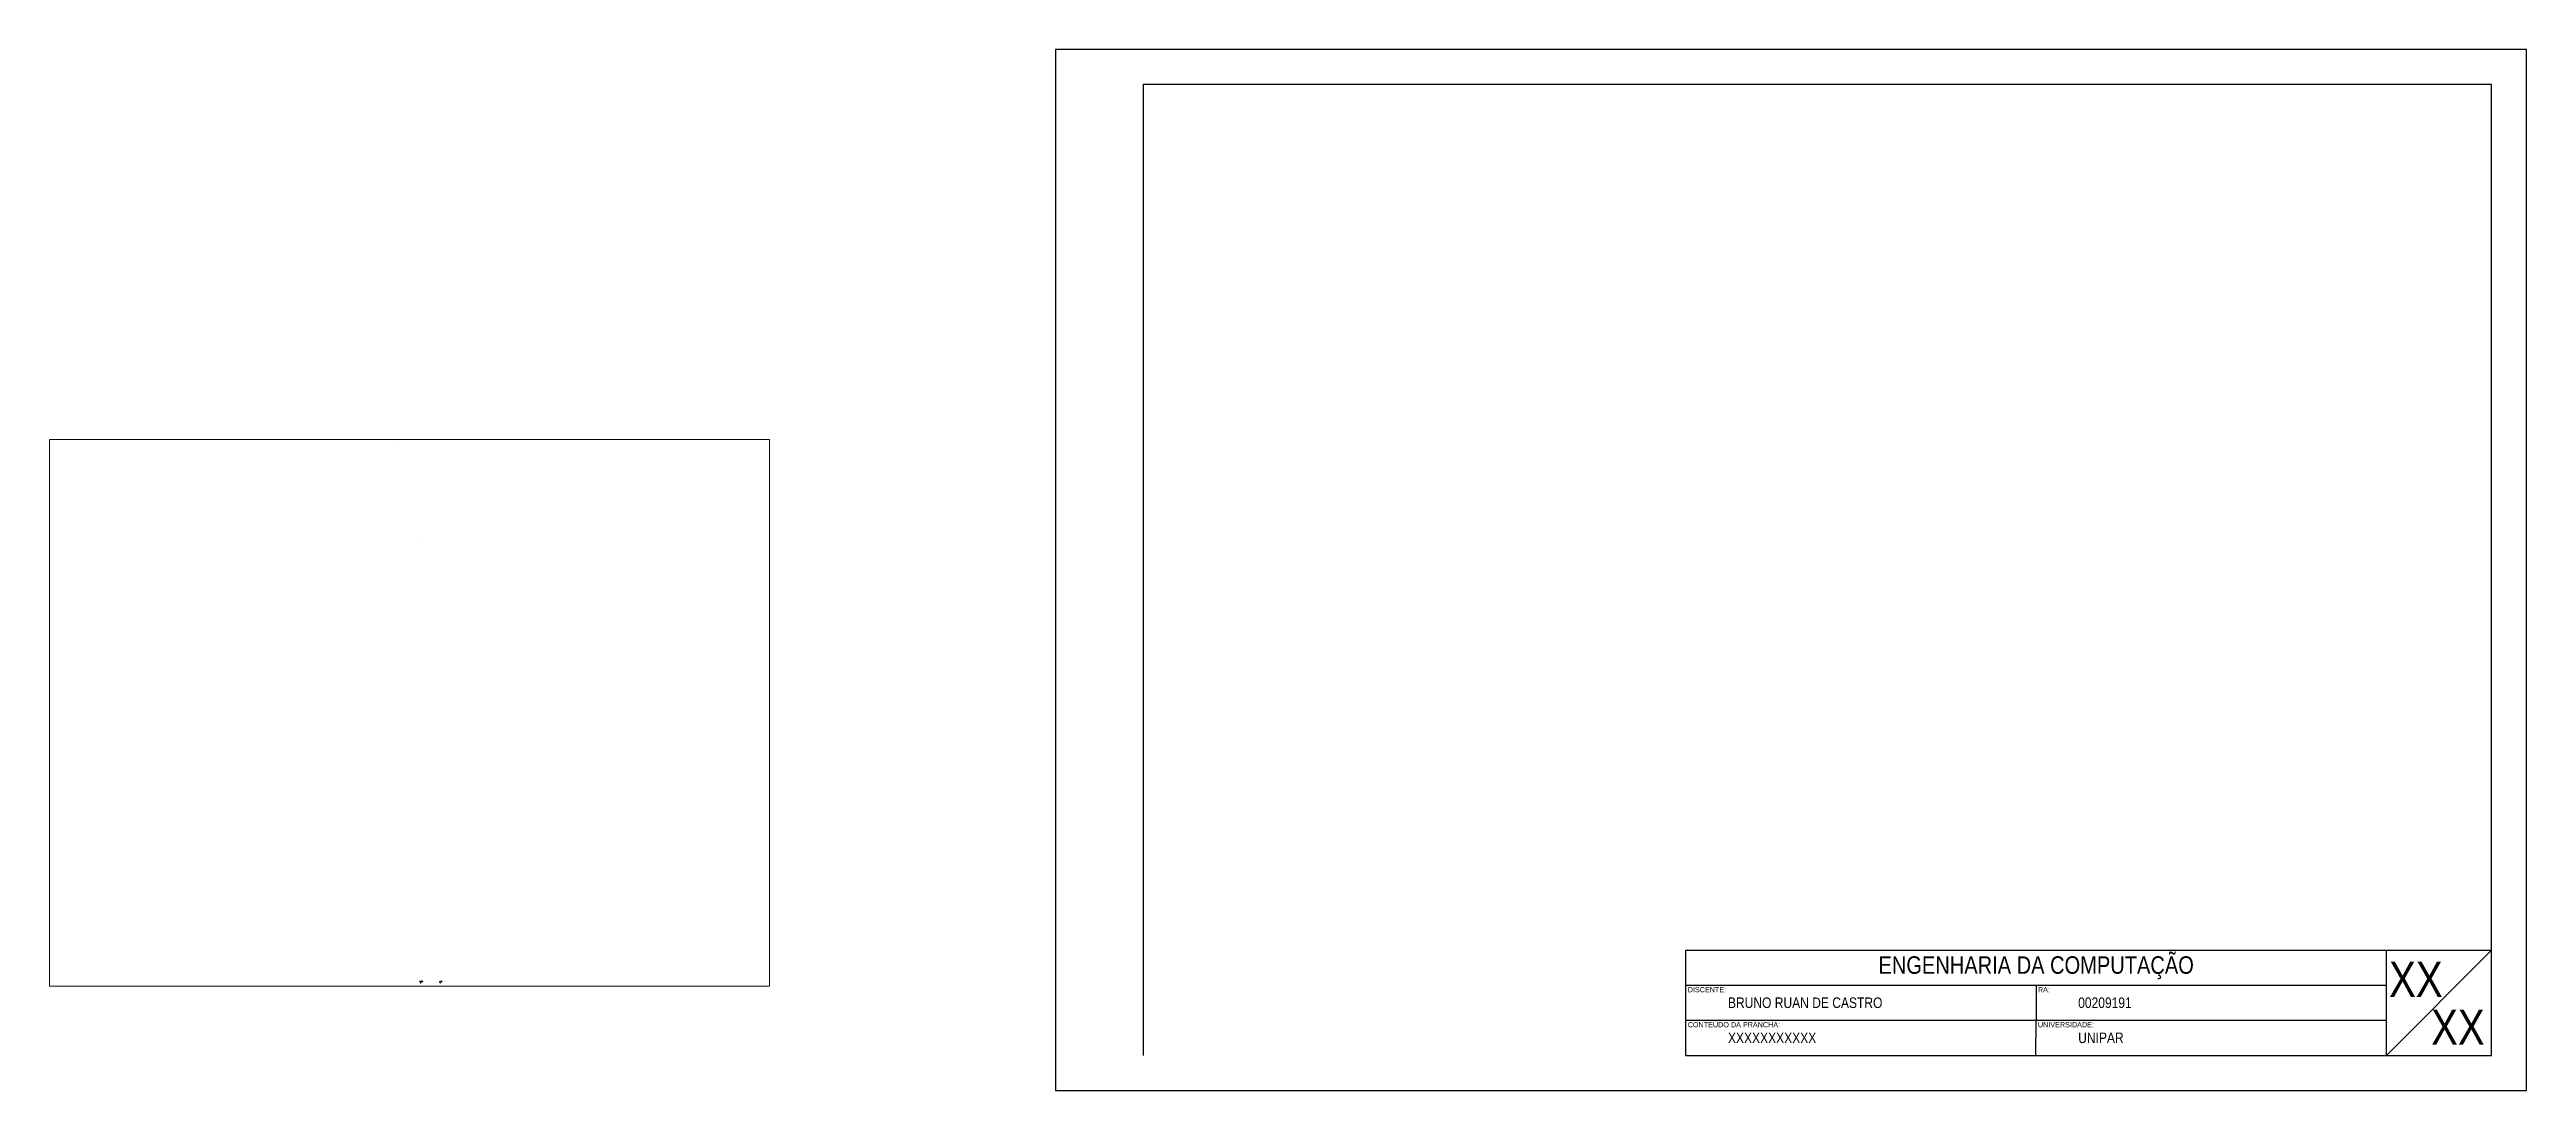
# Paper-space layout 'PAPEL A3' of a CAD drawing. Header units: millimetres. Extents: x 26 to 733, y -10 to 287.
# The model-space entities are those that its viewports show. They can reach past a viewport. Long polylines and large blocks are cut down to what shows.
import ezdxf

# ---------------------------------------------------------------- set-up
doc = ezdxf.new("R2010")
doc.units = ezdxf.units.MM
doc.linetypes.add('HIDDEN', pattern=[9.525, 6.35, -3.175])
for name, color, linetype, lineweight in [('CARIMBO', 7, 'Continuous', 25), ('L.COTAS', 8, 'Continuous', 9), ('L.LARGA', 6, 'Continuous', 53), ('L.PROJEÇÃO FINA', 30, 'HIDDEN', 9), ('TX 3', 50, 'Continuous', 20)]:
    doc.layers.add(name, color=color, linetype=linetype, lineweight=lineweight)
doc.styles.get("Standard").update_dxf_attribs({"font": 'arial.ttf'})
doc.styles.add('TX3 1-25', font='ARIALN.TTF', dxfattribs={"height": 0.065})
doc.styles.add('TX3 1-50', font='ARIALN.TTF', dxfattribs={"height": 0.13})
doc.styles.add('TX4 1-1000', font='ARIALN.TTF', dxfattribs={"height": 3.6})
doc.dimstyles.new('COTA 1-20', dxfattribs={"dimscale": 0.2, "dimtxt": 0.2, "dimasz": 0.07, "dimexe": 0.05, "dimexo": 0.4, "dimgap": 0.03, "dimtad": 1, "dimzin": 1, "dimtxsty": 'Standard', "dimblk": 'OBLIQUE', "dimcen": 2.5, "dimdle": 0.05, "dimclrd": 256, "dimclrt": 2, "dimadec": 0, "dimazin": 0, "dimtfac": 1, "dimtmove": 0, "dimatfit": 3, "dimfxl": 0, "dimlwd": -1, "dimlwe": -1, "dimarcsym": 0})

# ---------------------------------------------------------------- blocks, each defined once
blk = doc.blocks.new('_Oblique')
at = {"color": 0, "linetype": 'ByBlock', "lineweight": -2}
blk.add_line((-0.5, -0.5), (0.5, 0.5), dxfattribs=at)
blk = doc.blocks.new('*D2')
at = {"layer": 'Defpoints', "color": 0}
for p in [(3462, -5237), (3462, -5237), (3464, -5237)]:
    blk.add_point(p, dxfattribs=at)
at = {"layer": 'L.COTAS', "color": 0}
for p, q in [((3462, -5237), (3462, -5237)), ((3464, -5237), (3464, -5237))]:
    blk.add_line(p, q, dxfattribs=at)
at = {"layer": 'L.COTAS'}
blk.add_line((3464, -5237), (3462, -5237), dxfattribs=at)
at = {"layer": 'L.COTAS', "xscale": 0.014, "yscale": 0.014, "zscale": 0.014, "rotation": 180}
blk.add_blockref('_Oblique', (3462, -5237), dxfattribs=at)
at = {"layer": 'L.COTAS', "xscale": 0.014, "yscale": 0.014, "zscale": 0.014}
blk.add_blockref('_Oblique', (3464, -5237), dxfattribs=at)
at = {"layer": 'L.COTAS', "color": 2, "insert": (3463, -5237), "char_height": 0.04, "attachment_point": 5}
blk.add_mtext('1,50', dxfattribs=at)
blk = doc.blocks.new('*D3')
at = {"layer": 'Defpoints', "color": 0}
for p in [(3464, -5237), (3465, -5237), (3465, -5240)]:
    blk.add_point(p, dxfattribs=at)
at = {"layer": 'L.COTAS', "color": 0}
for p, q in [((3464, -5237), (3464, -5237)), ((3465, -5240), (3465, -5237))]:
    blk.add_line(p, q, dxfattribs=at)
at = {"layer": 'L.COTAS'}
blk.add_line((3464, -5237), (3465, -5237), dxfattribs=at)
at = {"layer": 'L.COTAS', "xscale": 0.014, "yscale": 0.014, "zscale": 0.014, "rotation": 180}
blk.add_blockref('_Oblique', (3464, -5237), dxfattribs=at)
at = {"layer": 'L.COTAS', "xscale": 0.014, "yscale": 0.014, "zscale": 0.014}
blk.add_blockref('_Oblique', (3465, -5237), dxfattribs=at)
at = {"layer": 'L.COTAS', "color": 2, "insert": (3465, -5237), "char_height": 0.04, "attachment_point": 5}
blk.add_mtext('1,50', dxfattribs=at)
blk = doc.blocks.new('*D4')
at = {"layer": 'Defpoints', "color": 0}
for p in [(3460, -5241), (3461, -5241), (3462, -5237)]:
    blk.add_point(p, dxfattribs=at)
at = {"layer": 'L.COTAS', "color": 0}
for p, q in [((3462, -5237), (3460, -5237)), ((3461, -5241), (3460, -5241))]:
    blk.add_line(p, q, dxfattribs=at)
at = {"layer": 'L.COTAS'}
blk.add_line((3460, -5237), (3460, -5241), dxfattribs=at)
at = {"layer": 'L.COTAS', "xscale": 0.014, "yscale": 0.014, "zscale": 0.014}
for p, rotation in [((3460, -5237), 90), ((3460, -5241), 270)]:
    blk.add_blockref('_Oblique', p, dxfattribs=dict(at, rotation=rotation))
at = {"layer": 'L.COTAS', "color": 2, "insert": (3460, -5239), "char_height": 0.04, "attachment_point": 5, "rotation": 90}
blk.add_mtext('4,20', dxfattribs=at)
blk = doc.blocks.new('*D5')
at = {"layer": 'Defpoints', "color": 0}
for p in [(3461, -5243), (3465, -5243), (3465, -5244)]:
    blk.add_point(p, dxfattribs=at)
at = {"layer": 'L.COTAS', "color": 0}
for p, q in [((3461, -5243), (3461, -5244)), ((3465, -5243), (3465, -5244))]:
    blk.add_line(p, q, dxfattribs=at)
at = {"layer": 'L.COTAS'}
blk.add_line((3461, -5244), (3465, -5244), dxfattribs=at)
at = {"layer": 'L.COTAS', "xscale": 0.014, "yscale": 0.014, "zscale": 0.014, "rotation": 180}
blk.add_blockref('_Oblique', (3461, -5244), dxfattribs=at)
at = {"layer": 'L.COTAS', "xscale": 0.014, "yscale": 0.014, "zscale": 0.014}
blk.add_blockref('_Oblique', (3465, -5244), dxfattribs=at)
at = {"layer": 'L.COTAS', "color": 2, "insert": (3463, -5244), "char_height": 0.04, "attachment_point": 5}
blk.add_mtext('4,50', dxfattribs=at)
blk = doc.blocks.new('*D6')
at = {"layer": 'Defpoints', "color": 0}
for p in [(3465, -5240), (3465, -5243), (3466, -5243)]:
    blk.add_point(p, dxfattribs=at)
at = {"layer": 'L.COTAS', "color": 0}
for p, q in [((3465, -5240), (3466, -5240)), ((3465, -5243), (3466, -5243))]:
    blk.add_line(p, q, dxfattribs=at)
at = {"layer": 'L.COTAS'}
blk.add_line((3466, -5240), (3466, -5243), dxfattribs=at)
at = {"layer": 'L.COTAS', "xscale": 0.014, "yscale": 0.014, "zscale": 0.014}
for p, rotation in [((3466, -5240), 90), ((3466, -5243), 270)]:
    blk.add_blockref('_Oblique', p, dxfattribs=dict(at, rotation=rotation))
at = {"layer": 'L.COTAS', "color": 2, "insert": (3466, -5241), "char_height": 0.04, "attachment_point": 5, "rotation": 90}
blk.add_mtext('2,50', dxfattribs=at)
blk = doc.blocks.new('*D7')
at = {"layer": 'Defpoints', "color": 0}
for p in [(3460, -5241), (3461, -5241), (3461, -5243)]:
    blk.add_point(p, dxfattribs=at)
at = {"layer": 'L.COTAS', "color": 0}
for p, q in [((3461, -5241), (3460, -5241)), ((3461, -5243), (3460, -5243))]:
    blk.add_line(p, q, dxfattribs=at)
at = {"layer": 'L.COTAS'}
blk.add_line((3460, -5243), (3460, -5241), dxfattribs=at)
at = {"layer": 'L.COTAS', "xscale": 0.014, "yscale": 0.014, "zscale": 0.014}
for p, rotation in [((3460, -5241), 90), ((3460, -5243), 270)]:
    blk.add_blockref('_Oblique', p, dxfattribs=dict(at, rotation=rotation))
at = {"layer": 'L.COTAS', "color": 2, "insert": (3460, -5242), "char_height": 0.04, "attachment_point": 5, "rotation": 90}
blk.add_mtext('1,50', dxfattribs=at)

msp = doc.modelspace()

# ---------------------------------------------------------------- linework, layer by layer
msp.add_line((3164.47, 1368.301), (3165.97, 1368.301))
at = {"layer": 'L.LARGA'}
for p, q in [((3453.622, -5226.788), (3452.422, -5227.988)), ((3452.422, -5227.988), (3457.422, -5227.988)), ((3455.622, -5226.788), (3453.622, -5226.788)), ((3453.622, -5226.788), (3453.622, -5226.788)), ((3458.822, -5223.688), (3455.622, -5223.688)), ((3455.622, -5223.688), (3455.622, -5226.788)), ((3457.422, -5227.988), (3457.422, -5225.988)), ((3457.422, -5225.988), (3458.822, -5225.988)), ((3458.822, -5225.988), (3458.822, -5223.688)), ((3462.378, -5241.204), (3460.878, -5241.204)), ((3460.878, -5241.204), (3460.878, -5242.704)), ((3460.878, -5242.704), (3465.378, -5242.704)), ((3463.878, -5237.004), (3462.378, -5237.004)), ((3462.378, -5237.004), (3462.378, -5241.204)), ((3463.878, -5240.204), (3463.878, -5237.004)), ((3465.378, -5240.204), (3463.878, -5240.204)), ((3465.378, -5242.704), (3465.378, -5240.204)), ((3481.953, -5220.436), (3480.893, -5221.496)), ((3480.893, -5221.496), (3480.893, -5224.046)), ((3480.893, -5224.046), (3484.653, -5224.046)), ((3485.953, -5220.436), (3481.953, -5220.436)), ((3485.953, -5222.746), (3485.953, -5220.436))]:
    msp.add_line(p, q, dxfattribs=at)
msp.add_lwpolyline([(3470.312, -5223.368), (3473.312, -5223.368), (3473.312, -5221.368), (3470.312, -5221.368)], close=True, dxfattribs=at)
msp.add_arc((3484.653, -5222.746), 1.3, 270, 0, dxfattribs=at)
at = {"layer": 'L.PROJEÇÃO FINA'}
msp.add_line((3470.281, -5222.401), (3473.281, -5222.401), dxfattribs=at)

# ---------------------------------------------------------------- texts
at = {"layer": 'TX 3', "attachment_point": 1}
for s, width, gutter_width, insert, char_height, style in [('Desenho 02\\PEscala 1-25', 3.8881, 18, (3470.443, -5224.103), 0.065, 'TX3 1-25'), ('DESENHO 03\\P{\\H0.69231x;ESCALA 1/50}', 2.36069, 0.65, (3481.48, -5224.499), 0.13, 'TX3 1-50')]:
    msp.add_mtext_dynamic_manual_height_columns(s, width=width, gutter_width=gutter_width, heights=[0], dxfattribs=dict(at, insert=insert, char_height=char_height, style=style))

# ---------------------------------------------------------------- dimensions: what is measured, and where the dimension line sits
at = {"layer": 'L.COTAS'}
for base, p1, p2, picture, middle in [((3460.192, -5241.204), (3460.878, -5242.704), (3460.878, -5241.204), '*D7', (3460.162, -5241.954)), ((3460.202, -5241.204), (3462.378, -5237.004), (3460.878, -5241.204), '*D4', (3460.172, -5239.104)), ((3466.487, -5242.704), (3465.378, -5240.204), (3465.378, -5242.704), '*D6', (3466.457, -5241.454))]:
    dim = msp.add_linear_dim(base=base, p1=p1, p2=p2, angle=90, dimstyle='COTA 1-20', dxfattribs=at)
    dim.commit()
    dim.dimension.update_dxf_attribs({"geometry": picture, "text_midpoint": middle})
for base, p1, p2, picture, middle in [((3465.378, -5243.904), (3460.878, -5242.704), (3465.378, -5242.704), '*D5', (3463.128, -5243.874)), ((3462.378, -5236.675), (3463.878, -5237.004), (3462.378, -5237.004), '*D2', (3463.128, -5236.645)), ((3465.378, -5236.675), (3463.878, -5237.004), (3465.378, -5240.204), '*D3', (3464.628, -5236.645))]:
    dim = msp.add_linear_dim(base=base, p1=p1, p2=p2, dimstyle='COTA 1-20', dxfattribs=at)
    dim.commit()
    dim.dimension.update_dxf_attribs({"geometry": picture, "text_midpoint": middle})

psp = doc.layouts.new('PAPEL A3')

# ---------------------------------------------------------------- linework, layer by layer
at = {"layer": 'CARIMBO'}
for p, q in [((722.98, 276.75), (337.98, 276.75)), ((337.98, 276.75), (337.98, -0.25)), ((722.98, -0.25), (722.98, 276.75)), ((492.98, 29.75), (722.98, 29.75)), ((492.98, -0.25), (492.98, 29.75)), ((692.98, -0.25), (692.98, 29.75)), ((692.98, -0.25), (722.98, 29.75)), ((492.98, 19.75), (692.98, 19.75)), ((592.98, 19.75), (592.98, 9.75)), ((492.98, 9.75), (692.98, 9.75)), ((592.87, -0.25), (592.98, 9.75)), ((492.98, -0.25), (722.98, -0.25))]:
    psp.add_line(p, q, dxfattribs=at)
psp.add_lwpolyline([(312.98, -10.25), (732.98, -10.25), (732.98, 286.75), (312.98, 286.75)], close=True, dxfattribs=at)

# ---------------------------------------------------------------- texts
at = {"layer": 'CARIMBO', "style": 'TX4 1-1000'}
for s, width, insert, char_height, attachment_point in [('ENGENHARIA DA COMPUTAÇÃO', 200, (592.98, 24.75), 5, 5), ('XX', 24.9406, (693.76, 26.44), 10, 1), ('DISCENTE:', 56.6858, (493.48, 19.25), 1.5, 1), ('^IBRUNO RUAN DE CASTRO', 100, (492.98, 14.75), 3, 4), ('RA:', 56.6858, (593.48, 19.25), 1.5, 1), ('^I00209191', 100, (592.98, 14.75), 3, 4), ('CONTEÚDO DA PRANCHA:', 56.6858, (493.48, 9.25), 1.5, 1), ('UNIVERSIDADE:', 56.6858, (593.48, 9.25), 1.5, 1), ('XX', 24.9406, (705.76, 12.77), 10, 1), ('^IXXXXXXXXXXX', 100, (492.98, 4.75), 3, 4), ('^IUNIPAR', 100, (592.98, 4.75), 3, 4)]:
    psp.add_mtext_dynamic_manual_height_columns(s, width=width, gutter_width=18, heights=[0], dxfattribs=dict(at, insert=insert, char_height=char_height, attachment_point=attachment_point))

# ---------------------------------------------------------------- viewports
at = {"layer": 'TX 3'}
psp.add_viewport(center=(128.5, 97.5), size=(205.6, 156), view_center_point=(3325.774, -1930.037), view_height=6704.23119, dxfattribs=at)
psp.add_viewport(center=(128.5, 97.5), size=(205.6, 156), view_center_point=(3001.562, -1180.266), view_height=8227.37122, status=3, dxfattribs=at)

doc.saveas('drawing.dxf')
